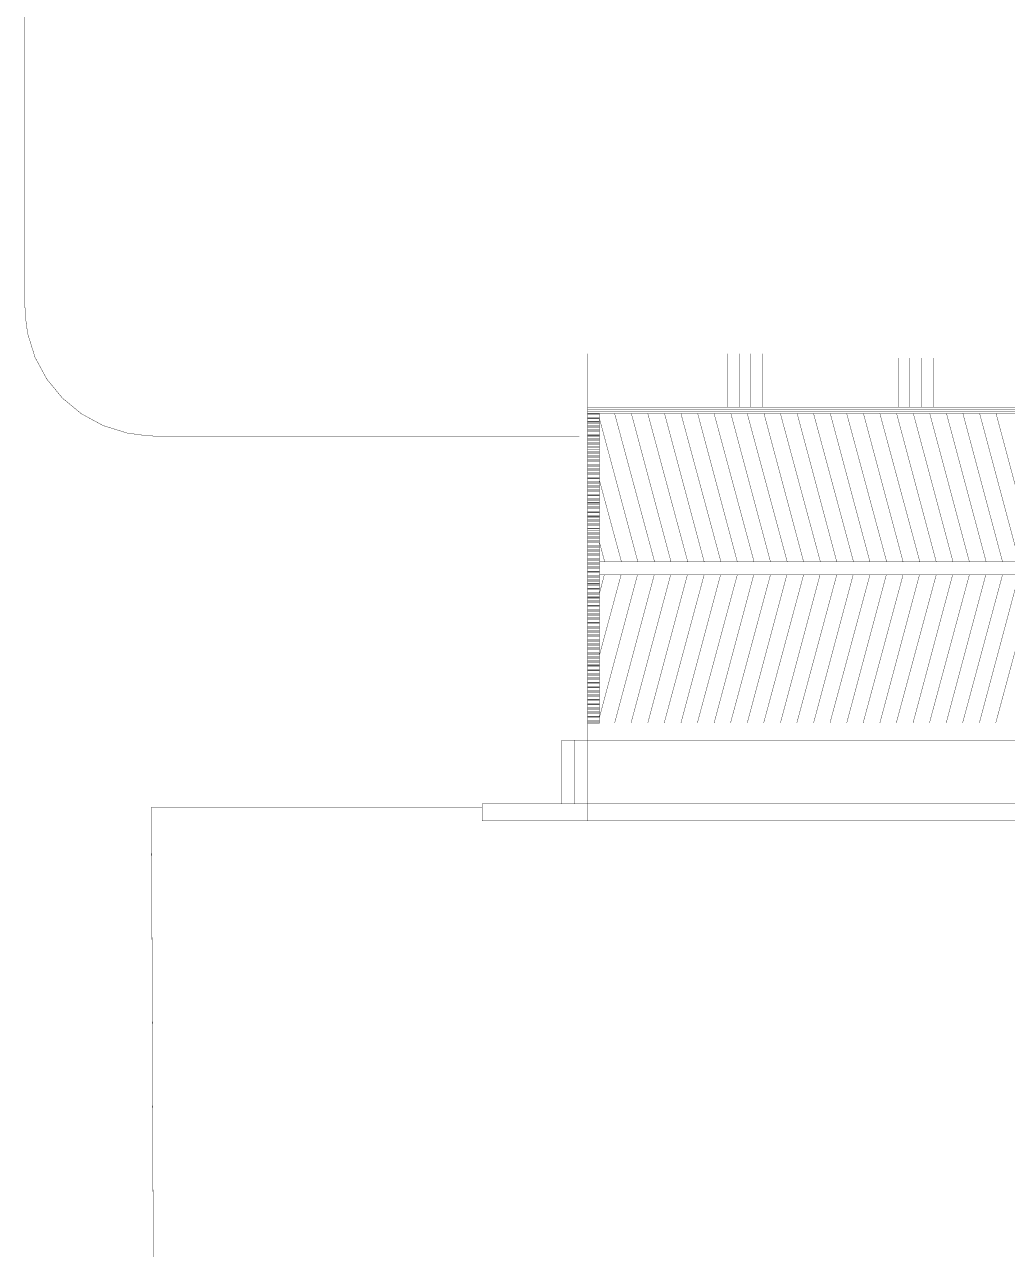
# Model space of a CAD drawing. Extents: x 60 to 527, y 203 to 810.
# Drawn here: x 61.3 to 183, y 506.7 to 658.4 of the extents above; entities that cross this region are included whole.
import ezdxf

# ---------------------------------------------------------------- set-up
doc = ezdxf.new("R2010")
doc.units = 0
doc.header["$MEASUREMENT"] = 0
doc.layers.add('C00-00-00-BLACK', color=7, linetype='Continuous')

msp = doc.modelspace()

# ---------------------------------------------------------------- linework, layer by layer
at = {"layer": 'C00-00-00-BLACK', "const_width": 0.0423}
for points in [[(61.284, 623.316), (61.284, 810.133), (526.697, 810.133), (527.036, 337.355)], [(61.327, 623.337), (61.327, 622.54), (61.651, 620.141), (62.574, 617.167), (64.036, 614.475), (65.971, 612.126), (68.317, 610.193), (71.01, 608.732), (73.986, 607.808), (76.382, 607.483), (77.18, 607.483)], [(131.007, 569.764), (294.669, 569.764), (294.669, 617.643)], [(131.007, 569.764), (131.007, 617.643)], [(148.28, 617.643), (148.28, 610.997)], [(149.761, 617.643), (149.761, 610.997)], [(151.243, 617.643), (151.243, 610.997)], [(152.725, 617.643), (152.725, 610.997)], [(169.489, 617.093), (169.489, 610.997)], [(170.928, 617.093), (170.928, 610.997)], [(172.409, 617.093), (172.409, 610.997)], [(173.892, 617.093), (173.892, 610.997)], [(293.61, 610.997), (131.007, 610.997)], [(293.61, 610.743), (131.007, 610.743)], [(293.61, 610.489), (131.007, 610.489)], [(293.61, 610.235), (131.007, 610.235)], [(131.007, 610.193), (132.023, 610.193), (132.489, 610.193)], [(131.007, 610.066), (131.093, 610.066), (132.151, 610.066), (132.489, 610.066)], [(139.305, 591.862), (134.352, 610.235)], [(141.337, 591.862), (136.426, 610.235)], [(143.411, 591.862), (138.458, 610.235)], [(145.444, 591.862), (140.532, 610.235)], [(147.518, 591.862), (142.565, 610.235)], [(149.55, 591.862), (144.639, 610.235)], [(151.624, 591.862), (146.672, 610.235)], [(153.656, 591.862), (148.746, 610.235)], [(155.731, 591.862), (150.777, 610.235)], [(157.762, 591.862), (152.852, 610.235)], [(159.836, 591.862), (154.883, 610.235)], [(161.869, 591.862), (156.959, 610.235)], [(163.943, 591.862), (158.99, 610.235)], [(165.975, 591.862), (161.064, 610.235)], [(168.049, 591.862), (163.096, 610.235)], [(170.082, 591.862), (165.17, 610.235)], [(172.156, 591.862), (167.203, 610.235)], [(174.188, 591.862), (169.277, 610.235)], [(176.262, 591.862), (171.351, 610.235)], [(178.293, 591.862), (173.383, 610.235)], [(180.369, 591.862), (175.457, 610.235)], [(182.4, 591.862), (177.49, 610.235)], [(184.475, 591.862), (179.564, 610.235)], [(186.507, 591.862), (181.597, 610.235)], [(131.007, 609.769), (131.389, 609.769), (132.447, 609.769), (132.489, 609.769)], [(131.007, 609.642), (131.516, 609.642), (132.489, 609.642)], [(131.007, 609.558), (131.6, 609.558), (132.489, 609.558)], [(131.007, 609.261), (131.939, 609.261), (132.489, 609.261)], [(131.007, 609.134), (132.023, 609.134), (132.489, 609.134)], [(131.007, 609.007), (131.093, 609.007), (132.151, 609.007), (132.489, 609.007)], [(131.007, 608.711), (131.389, 608.711), (132.447, 608.711), (132.489, 608.711)], [(131.007, 608.584), (131.516, 608.584), (132.489, 608.584)], [(131.007, 608.499), (131.6, 608.499), (132.489, 608.499)], [(137.231, 591.862), (132.489, 609.558)], [(129.992, 607.441), (77.118, 607.441)], [(131.007, 608.203), (131.939, 608.203), (132.489, 608.203)], [(131.007, 608.076), (132.023, 608.076), (132.489, 608.076)], [(131.007, 607.949), (131.093, 607.949), (132.151, 607.949), (132.489, 607.949)], [(131.007, 607.653), (131.389, 607.653), (132.447, 607.653), (132.489, 607.653)], [(131.007, 607.526), (131.516, 607.526), (132.489, 607.526)], [(131.007, 607.441), (131.6, 607.441), (132.489, 607.441)], [(131.007, 607.145), (131.939, 607.145), (132.489, 607.145)], [(131.007, 607.018), (132.023, 607.018), (132.489, 607.018)], [(131.007, 606.891), (131.093, 606.891), (132.151, 606.891), (132.489, 606.891)], [(131.007, 606.594), (131.389, 606.594), (132.447, 606.594), (132.489, 606.594)], [(131.007, 606.467), (131.516, 606.467), (132.489, 606.467)], [(131.007, 606.383), (131.6, 606.383), (132.489, 606.383)], [(131.007, 606.086), (131.939, 606.086), (132.489, 606.086)], [(131.007, 605.959), (132.023, 605.959), (132.489, 605.959)], [(131.007, 605.832), (131.093, 605.832), (132.151, 605.832), (132.489, 605.832)], [(131.007, 605.536), (131.389, 605.536), (132.447, 605.536), (132.489, 605.536)], [(131.007, 605.409), (131.516, 605.409), (132.489, 605.409)], [(131.007, 605.324), (131.6, 605.324), (132.489, 605.324)], [(131.007, 605.028), (131.939, 605.028), (132.489, 605.028)], [(131.007, 604.901), (132.023, 604.901), (132.489, 604.901)], [(131.007, 604.774), (131.093, 604.774), (132.151, 604.774), (132.489, 604.774)], [(131.007, 604.478), (131.389, 604.478), (132.447, 604.478), (132.489, 604.478)], [(131.007, 604.351), (131.516, 604.351), (132.489, 604.351)], [(131.007, 604.266), (131.6, 604.266), (132.489, 604.266)], [(131.007, 603.97), (131.939, 603.97), (132.489, 603.97)], [(131.007, 603.843), (132.023, 603.843), (132.489, 603.843)], [(131.007, 603.716), (131.093, 603.716), (132.151, 603.716), (132.489, 603.716)], [(131.007, 603.419), (131.389, 603.419), (132.447, 603.419), (132.489, 603.419)], [(131.007, 603.292), (131.516, 603.292), (132.489, 603.292)], [(131.007, 603.208), (131.6, 603.208), (132.489, 603.208)], [(131.007, 602.911), (131.939, 602.911), (132.489, 602.911)], [(131.007, 602.784), (132.023, 602.784), (132.489, 602.784)], [(131.007, 602.657), (131.093, 602.657), (132.151, 602.657), (132.489, 602.657)], [(131.007, 602.361), (131.389, 602.361), (132.447, 602.361), (132.489, 602.361)], [(131.007, 602.234), (131.516, 602.234), (132.489, 602.234)], [(131.007, 602.149), (131.6, 602.149), (132.489, 602.149)], [(131.007, 601.853), (131.939, 601.853), (132.489, 601.853)], [(131.007, 601.726), (132.023, 601.726), (132.489, 601.726)], [(131.007, 601.599), (131.093, 601.599), (132.151, 601.599), (132.489, 601.599)], [(131.007, 601.303), (131.389, 601.303), (132.447, 601.303), (132.489, 601.303)], [(131.007, 601.176), (131.516, 601.176), (132.489, 601.176)], [(131.007, 601.091), (131.6, 601.091), (132.489, 601.091)], [(135.198, 591.862), (132.489, 601.895)], [(131.007, 600.795), (131.939, 600.795), (132.489, 600.795)], [(131.007, 600.668), (132.023, 600.668), (132.489, 600.668)], [(131.007, 600.541), (131.093, 600.541), (132.151, 600.541), (132.489, 600.541)], [(131.007, 600.244), (131.389, 600.244), (132.447, 600.244), (132.489, 600.244)], [(131.007, 600.117), (131.516, 600.117), (132.489, 600.117)], [(131.007, 600.033), (131.6, 600.033), (132.489, 600.033)], [(131.007, 599.736), (131.939, 599.736), (132.489, 599.736)], [(131.007, 599.609), (132.023, 599.609), (132.489, 599.609)], [(131.007, 599.482), (131.093, 599.482), (132.151, 599.482), (132.489, 599.482)], [(131.007, 599.186), (131.389, 599.186), (132.447, 599.186), (132.489, 599.186)], [(131.007, 599.059), (131.516, 599.059), (132.489, 599.059)], [(131.007, 598.974), (131.6, 598.974), (132.489, 598.974)], [(131.007, 598.678), (131.939, 598.678), (132.489, 598.678)], [(131.007, 598.551), (132.023, 598.551), (132.489, 598.551)], [(131.007, 598.424), (131.093, 598.424), (132.151, 598.424), (132.489, 598.424)], [(131.007, 598.128), (131.389, 598.128), (132.447, 598.128), (132.489, 598.128)], [(131.007, 598.001), (131.516, 598.001), (132.489, 598.001)], [(131.007, 597.916), (131.6, 597.916), (132.489, 597.916)], [(131.007, 597.62), (131.939, 597.62), (132.489, 597.62)], [(131.007, 597.493), (132.023, 597.493), (132.489, 597.493)], [(131.007, 597.366), (131.093, 597.366), (132.151, 597.366), (132.489, 597.366)], [(131.007, 597.069), (131.389, 597.069), (132.447, 597.069), (132.489, 597.069)], [(131.007, 596.985), (131.516, 596.985), (132.489, 596.985)], [(131.007, 596.858), (131.6, 596.858), (132.489, 596.858)], [(131.007, 596.561), (131.939, 596.561), (132.489, 596.561)], [(131.007, 596.434), (132.023, 596.434), (132.489, 596.434)], [(131.007, 596.307), (131.093, 596.307), (132.151, 596.307), (132.489, 596.307)], [(131.007, 596.011), (131.389, 596.011), (132.447, 596.011), (132.489, 596.011)], [(131.007, 595.926), (131.516, 595.926), (132.489, 595.926)], [(131.007, 595.799), (131.6, 595.799), (132.489, 595.799)], [(131.007, 595.503), (131.939, 595.503), (132.489, 595.503)], [(131.007, 595.376), (132.023, 595.376), (132.489, 595.376)], [(131.007, 595.249), (131.093, 595.249), (132.151, 595.249), (132.489, 595.249)], [(131.007, 594.953), (131.389, 594.953), (132.447, 594.953), (132.489, 594.953)], [(131.007, 594.868), (131.516, 594.868), (132.489, 594.868)], [(131.007, 594.741), (131.6, 594.741), (132.489, 594.741)], [(131.007, 594.445), (131.939, 594.445), (132.489, 594.445)], [(131.007, 594.318), (132.023, 594.318), (132.489, 594.318)], [(131.007, 594.191), (131.093, 594.191), (132.151, 594.191), (132.489, 594.191)], [(131.007, 593.894), (131.389, 593.894), (132.447, 593.894), (132.489, 593.894)], [(131.007, 593.81), (131.516, 593.81), (132.489, 593.81)], [(131.007, 593.683), (131.6, 593.683), (132.489, 593.683)], [(131.007, 593.386), (131.939, 593.386), (132.489, 593.386)], [(133.124, 591.862), (132.489, 594.233)], [(131.007, 593.259), (132.023, 593.259), (132.489, 593.259)], [(131.007, 593.132), (131.093, 593.132), (132.151, 593.132), (132.489, 593.132)], [(131.007, 592.836), (131.389, 592.836), (132.447, 592.836), (132.489, 592.836)], [(131.007, 592.751), (131.516, 592.751), (132.489, 592.751)], [(131.007, 592.624), (131.6, 592.624), (132.489, 592.624)], [(131.007, 592.328), (131.939, 592.328), (132.489, 592.328)], [(131.007, 592.201), (132.023, 592.201), (132.489, 592.201)], [(131.007, 592.074), (131.093, 592.074), (132.151, 592.074), (132.489, 592.074)], [(131.007, 591.778), (131.389, 591.778), (132.447, 591.778), (132.489, 591.778)], [(293.61, 591.862), (132.489, 591.862)], [(131.007, 591.693), (131.516, 591.693), (132.489, 591.693)], [(131.007, 591.566), (131.6, 591.566), (132.489, 591.566)], [(131.007, 591.27), (131.939, 591.27), (132.489, 591.27)], [(131.007, 591.143), (132.023, 591.143), (132.489, 591.143)], [(131.007, 591.016), (131.093, 591.016), (132.151, 591.016), (132.489, 591.016)], [(131.007, 590.719), (131.389, 590.719), (132.447, 590.719), (132.489, 590.719)], [(131.007, 590.635), (131.516, 590.635), (132.489, 590.635)], [(131.007, 590.508), (131.6, 590.508), (132.489, 590.508)], [(132.489, 588.01), (133.081, 590.254)], [(132.489, 580.348), (135.157, 590.254)], [(132.489, 572.643), (137.188, 590.254)], [(293.61, 590.254), (132.489, 590.254)], [(134.352, 571.881), (139.263, 590.254)], [(136.385, 571.881), (141.295, 590.254)], [(138.458, 571.881), (143.368, 590.254)], [(140.49, 571.881), (145.444, 590.254)], [(142.565, 571.881), (147.475, 590.254)], [(144.596, 571.881), (149.55, 590.254)], [(146.672, 571.881), (151.582, 590.254)], [(148.703, 571.881), (153.656, 590.254)], [(150.777, 571.881), (155.688, 590.254)], [(152.809, 571.881), (157.762, 590.254)], [(154.883, 571.881), (159.795, 590.254)], [(156.916, 571.881), (161.869, 590.254)], [(158.99, 571.881), (163.901, 590.254)], [(161.022, 571.881), (165.975, 590.254)], [(163.096, 571.881), (168.006, 590.254)], [(165.128, 571.881), (170.082, 590.254)], [(167.203, 571.881), (172.113, 590.254)], [(169.234, 571.881), (174.188, 590.254)], [(171.31, 571.881), (176.22, 590.254)], [(173.341, 571.881), (178.293, 590.254)], [(175.415, 571.881), (180.326, 590.254)], [(177.447, 571.881), (182.4, 590.254)], [(179.521, 571.881), (184.433, 590.254)], [(181.554, 571.881), (186.507, 590.254)], [(131.007, 590.211), (131.939, 590.211), (132.489, 590.211)], [(131.007, 590.084), (132.023, 590.084), (132.489, 590.084)], [(131.007, 589.957), (131.093, 589.957), (132.151, 589.957), (132.489, 589.957)], [(131.007, 589.661), (131.389, 589.661), (132.447, 589.661), (132.489, 589.661)], [(131.007, 589.576), (131.516, 589.576), (132.489, 589.576)], [(131.007, 589.449), (131.6, 589.449), (132.489, 589.449)], [(131.007, 589.153), (131.939, 589.153), (132.489, 589.153)], [(131.007, 589.026), (132.023, 589.026), (132.489, 589.026)], [(131.007, 588.899), (131.093, 588.899), (132.151, 588.899), (132.489, 588.899)], [(131.007, 588.603), (131.389, 588.603), (132.447, 588.603), (132.489, 588.603)], [(131.007, 588.518), (131.516, 588.518), (132.489, 588.518)], [(131.007, 588.391), (131.6, 588.391), (132.489, 588.391)], [(131.007, 588.095), (131.939, 588.095), (132.489, 588.095)], [(131.007, 587.968), (132.023, 587.968), (132.489, 587.968)], [(131.007, 587.841), (131.093, 587.841), (132.151, 587.841), (132.489, 587.841)], [(131.007, 587.544), (131.389, 587.544), (132.447, 587.544), (132.489, 587.544)], [(131.007, 587.46), (131.516, 587.46), (132.489, 587.46)], [(131.007, 587.333), (131.6, 587.333), (132.489, 587.333)], [(131.007, 587.036), (131.939, 587.036), (132.489, 587.036)], [(131.007, 586.909), (132.023, 586.909), (132.489, 586.909)], [(131.007, 586.782), (131.093, 586.782), (132.151, 586.782), (132.489, 586.782)], [(131.007, 586.486), (131.389, 586.486), (132.447, 586.486), (132.489, 586.486)], [(131.007, 586.401), (131.516, 586.401), (132.489, 586.401)], [(131.007, 586.274), (131.6, 586.274), (132.489, 586.274)], [(131.007, 585.978), (131.939, 585.978), (132.489, 585.978)], [(131.007, 585.851), (132.023, 585.851), (132.489, 585.851)], [(131.007, 585.724), (131.093, 585.724), (132.151, 585.724), (132.489, 585.724)], [(131.007, 585.428), (131.389, 585.428), (132.447, 585.428), (132.489, 585.428)], [(131.007, 585.343), (131.516, 585.343), (132.489, 585.343)], [(131.007, 585.216), (131.6, 585.216), (132.489, 585.216)], [(131.007, 584.92), (131.939, 584.92), (132.489, 584.92)], [(131.007, 584.793), (132.023, 584.793), (132.489, 584.793)], [(131.007, 584.666), (131.093, 584.666), (132.151, 584.666), (132.489, 584.666)], [(131.007, 584.369), (131.389, 584.369), (132.447, 584.369), (132.489, 584.369)], [(131.007, 584.285), (131.516, 584.285), (132.489, 584.285)], [(131.007, 584.158), (131.6, 584.158), (132.489, 584.158)], [(131.007, 583.861), (131.939, 583.861), (132.489, 583.861)], [(131.007, 583.734), (132.023, 583.734), (132.489, 583.734)], [(131.007, 583.607), (131.093, 583.607), (132.151, 583.607), (132.489, 583.607)], [(131.007, 583.311), (131.389, 583.311), (132.447, 583.311), (132.489, 583.311)], [(131.007, 583.226), (131.516, 583.226), (132.489, 583.226)], [(131.007, 583.099), (131.6, 583.099), (132.489, 583.099)], [(131.007, 582.803), (131.939, 582.803), (132.489, 582.803)], [(131.007, 582.676), (132.023, 582.676), (132.489, 582.676)], [(131.007, 582.549), (131.093, 582.549), (132.151, 582.549), (132.489, 582.549)], [(131.007, 582.253), (131.389, 582.253), (132.447, 582.253), (132.489, 582.253)], [(131.007, 582.168), (131.516, 582.168), (132.489, 582.168)], [(131.007, 582.041), (131.6, 582.041), (132.489, 582.041)], [(131.007, 581.745), (131.939, 581.745), (132.489, 581.745)], [(131.007, 581.618), (132.023, 581.618), (132.489, 581.618)], [(131.007, 581.491), (131.093, 581.491), (132.151, 581.491), (132.489, 581.491)], [(131.007, 581.194), (131.389, 581.194), (132.447, 581.194), (132.489, 581.194)], [(131.007, 581.11), (131.516, 581.11), (132.489, 581.11)], [(131.007, 580.983), (131.6, 580.983), (132.489, 580.983)], [(131.007, 580.686), (131.939, 580.686), (132.489, 580.686)], [(131.007, 580.559), (132.023, 580.559), (132.489, 580.559)], [(131.007, 580.432), (131.093, 580.432), (132.151, 580.432), (132.489, 580.432)], [(131.007, 580.136), (131.389, 580.136), (132.447, 580.136), (132.489, 580.136)], [(131.007, 580.051), (131.516, 580.051), (132.489, 580.051)], [(131.007, 579.924), (131.6, 579.924), (132.489, 579.924)], [(131.007, 579.628), (131.939, 579.628), (132.489, 579.628)], [(131.007, 579.501), (132.023, 579.501), (132.489, 579.501)], [(131.007, 579.416), (131.093, 579.416), (132.151, 579.416), (132.489, 579.416)], [(131.007, 579.078), (131.389, 579.078), (132.447, 579.078), (132.489, 579.078)], [(131.007, 578.993), (131.516, 578.993), (132.489, 578.993)], [(131.007, 578.866), (131.6, 578.866), (132.489, 578.866)], [(131.007, 578.57), (131.939, 578.57), (132.489, 578.57)], [(131.007, 578.443), (132.023, 578.443), (132.489, 578.443)], [(131.007, 578.358), (131.093, 578.358), (132.151, 578.358), (132.489, 578.358)], [(131.007, 578.019), (131.389, 578.019), (132.447, 578.019), (132.489, 578.019)], [(131.007, 577.935), (131.516, 577.935), (132.489, 577.935)], [(131.007, 577.808), (131.6, 577.808), (132.489, 577.808)], [(131.007, 577.511), (131.939, 577.511), (132.489, 577.511)], [(131.007, 577.384), (132.023, 577.384), (132.489, 577.384)], [(131.007, 577.3), (131.093, 577.3), (132.151, 577.3), (132.489, 577.3)], [(131.007, 576.961), (131.389, 576.961), (132.447, 576.961), (132.489, 576.961)], [(131.007, 576.876), (131.516, 576.876), (132.489, 576.876)], [(131.007, 576.749), (131.6, 576.749), (132.489, 576.749)], [(131.007, 576.453), (131.939, 576.453), (132.489, 576.453)], [(131.007, 576.326), (132.023, 576.326), (132.489, 576.326)], [(131.007, 576.241), (131.093, 576.241), (132.151, 576.241), (132.489, 576.241)], [(131.007, 575.903), (131.389, 575.903), (132.447, 575.903), (132.489, 575.903)], [(131.007, 575.818), (131.516, 575.818), (132.489, 575.818)], [(131.007, 575.691), (131.6, 575.691), (132.489, 575.691)], [(131.007, 575.395), (131.939, 575.395), (132.489, 575.395)], [(131.007, 575.268), (132.023, 575.268), (132.489, 575.268)], [(131.007, 575.183), (131.093, 575.183), (132.151, 575.183), (132.489, 575.183)], [(131.007, 574.844), (131.389, 574.844), (132.447, 574.844), (132.489, 574.844)], [(131.007, 574.76), (131.516, 574.76), (132.489, 574.76)], [(131.007, 574.633), (131.6, 574.633), (132.489, 574.633)], [(131.007, 574.336), (131.939, 574.336), (132.489, 574.336)], [(131.007, 574.209), (132.023, 574.209), (132.489, 574.209)], [(131.007, 574.125), (131.093, 574.125), (132.151, 574.125), (132.489, 574.125)], [(131.007, 573.786), (131.389, 573.786), (132.447, 573.786), (132.489, 573.786)], [(131.007, 573.701), (131.516, 573.701), (132.489, 573.701)], [(131.007, 573.574), (131.6, 573.574), (132.489, 573.574)], [(131.007, 573.278), (131.939, 573.278), (132.489, 573.278)], [(131.007, 573.151), (132.023, 573.151), (132.489, 573.151)], [(131.007, 573.066), (131.093, 573.066), (132.151, 573.066), (132.489, 573.066)], [(131.007, 572.728), (131.389, 572.728), (132.447, 572.728), (132.489, 572.728)], [(131.007, 572.643), (131.516, 572.643), (132.489, 572.643)], [(131.007, 572.516), (131.6, 572.516), (132.489, 572.516)], [(131.007, 572.22), (131.939, 572.22), (132.489, 572.22)], [(131.007, 572.093), (132.023, 572.093), (132.489, 572.093)], [(131.007, 572.008), (131.093, 572.008), (132.151, 572.008), (132.489, 572.008)], [(131.007, 569.764), (131.007, 559.774), (252.716, 559.774)], [(77.88, 337.1), (76.99, 561.467), (117.968, 561.467)], [(131.007, 561.89), (252.716, 561.89), (252.716, 525.272)]]:
    msp.add_lwpolyline(points, dxfattribs=at)
for points in [[(131.007, 610.235), (131.007, 571.881), (132.489, 571.881), (132.489, 610.235), (131.007, 610.235)], [(127.832, 569.764), (127.832, 561.89), (129.399, 561.89), (129.399, 569.764), (127.832, 569.764)], [(129.399, 569.764), (129.399, 561.89), (131.007, 561.89), (131.007, 569.764), (129.399, 569.764)], [(131.007, 559.774), (131.007, 561.89), (117.968, 561.89), (117.968, 559.774), (131.007, 559.774)]]:
    msp.add_lwpolyline(points, close=True, dxfattribs=at)

doc.saveas('drawing.dxf')
